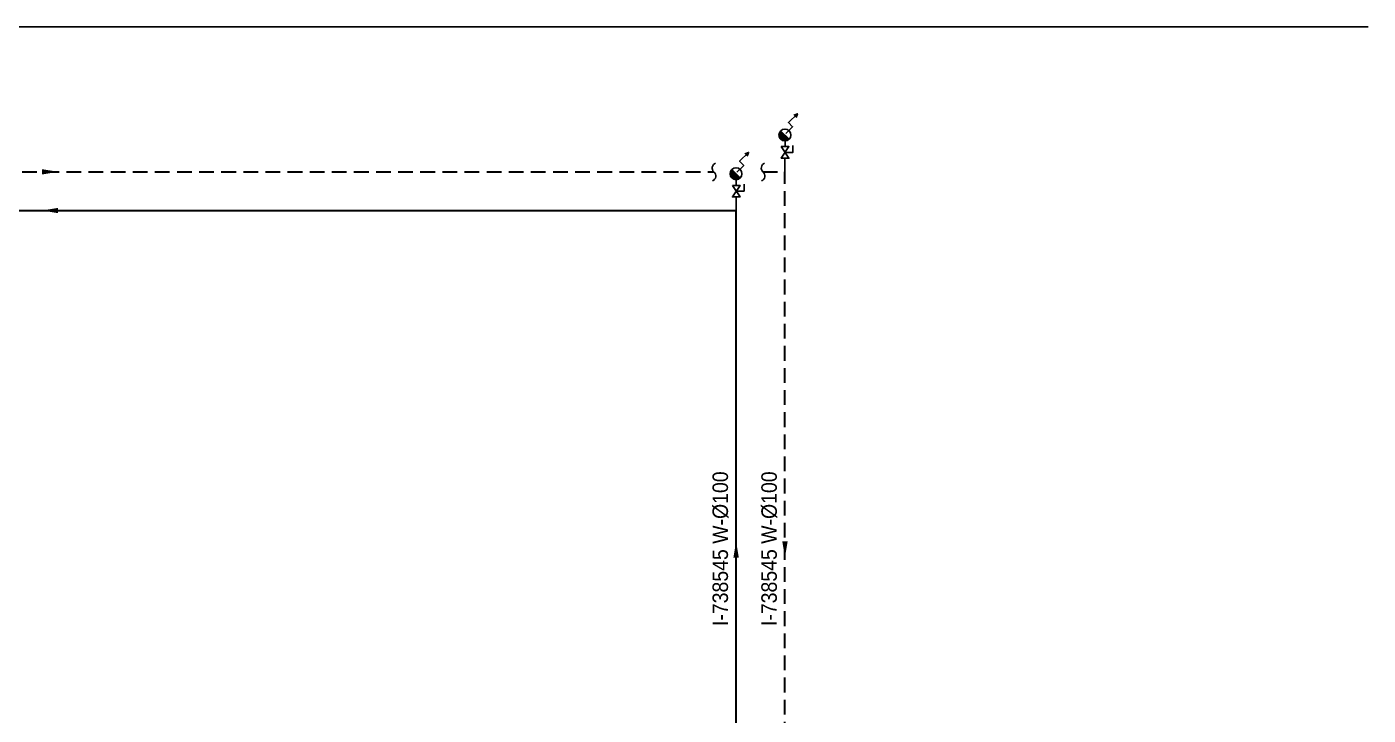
# Model space of a CAD drawing. Header units: centimetres. Extents: x 138114 to 163114, y -131897 to -111897.
# Drawn here: x 148388 to 150121, y -116791 to -115901 of the extents above; entities that cross this region are included whole.
import ezdxf

# ---------------------------------------------------------------- set-up
doc = ezdxf.new("R2010")
doc.units = ezdxf.units.CM
doc.header["$LTSCALE"] = 1.5
doc.linetypes.add('DASHED', pattern=[19.05, 12.7, -6.35])
doc.linetypes.add('DASHED2', pattern=[9.525, 6.35, -3.175])
doc.layers.add('T-ISITMA', color=1, linetype='Continuous', lineweight=30)
for name, color, linetype in [('T-ITEXT', 32, 'Continuous'), ('T-TEXT', 85, 'Continuous'), ('T-VANA', 135, 'Continuous')]:
    doc.layers.add(name, color=color, linetype=linetype)
doc.styles.add('ARIAL', font='arial.ttf', dxfattribs={"width": 0.85})

# ---------------------------------------------------------------- blocks, each defined once
blk = doc.blocks.new('A$C5C5A6AF1')
at = {"linetype": 'Continuous'}
blk.add_lwpolyline([(0, 6.5), (-8.7, 6.5), (-8.7, -1.4)], dxfattribs=at)
blk.add_lwpolyline([(4.3, 0), (-4.3, 13), (4.3, 13), (-4.3, 0)], close=True, dxfattribs=at)
blk = doc.blocks.new('P')
for points in [[(0, 16.9), (35.4, 52.3), (56.6, 31.1), (102.5, 77), (83.7, 70.2)], [(102.5, 77), (95.7, 58.2)]]:
    blk.add_lwpolyline(points)
blk = doc.blocks.new('A$C52EE5F1D')
h = blk.add_hatch()
h.set_pattern_fill('ANSI31', color=256, scale=5, angle=-90, style=0)
h.set_pattern_definition([(315, (-8947.321, 100.9137), (0.44194174, 0.44194174), [])])
h.paths.add_polyline_path([(-5.6, 52.9, 0.668179), (-0.1, 39.8, 0.198912), (5.3, 42)])
for p, q in [((-5.6, 52.9), (5.3, 42)), ((0.2, 39.8), (0.2, 32.5)), ((0, 0), (0, 17.5))]:
    blk.add_line(p, q)
blk.add_circle((-0.1, 47.5), 7.67)
for name, p, xscale, yscale, zscale, rotation in [('P', (-3.2, 49.4), -0.25, 0.25, 0.25, 270), ('A$C5C5A6AF1', (0.2, 32.5), 1.151997189153917, 1.151997189153917, 1.151997189153917, 180)]:
    blk.add_blockref(name, p, dxfattribs=dict(xscale=xscale, yscale=yscale, zscale=zscale, rotation=rotation))
blk = doc.blocks.new('Kesme')
blk.add_lwpolyline([(-21.5, -0.2, 0.576786), (-4.8, -2.7, -0.54493), (11.3, -5.9)], format="xyb")

msp = doc.modelspace()

# ---------------------------------------------------------------- linework, layer by layer
msp.add_line((144236.5, -115901.3, 0), (150120.9, -115901.3, 0))
at = {"layer": 'T-ISITMA', "linetype": 'DASHED'}
for p, q in [((147639, -116088.7), (149275.5, -116088.7)), ((149367.4, -117047.2), (149367.4, -116088.7))]:
    msp.add_line(p, q, dxfattribs=at)
at = {"layer": 'T-ISITMA', "linetype": 'DASHED2', "ltscale": 2}
msp.add_line((149338.9, -116088.7), (149367.4, -116088.7), dxfattribs=at)
at = {"layer": 'T-ISITMA'}
for p in [(147610.1, -116138.7), (149304.3, -117047.2)]:
    msp.add_line(p, (149304.3, -116138.7), dxfattribs=at)
at = {"layer": 'T-TEXT', "linetype": 'Continuous'}
for points in [[(148407.6, -116085.3, 0), (148407.6, -116092.2, 0), (148428.4, -116088.7, 0)], [(148428.4, -116135.3, 0), (148428.4, -116142.2, 0), (148407.6, -116138.7, 0)], [(149300.8, -116587.2, 0), (149307.8, -116587.2, 0), (149304.3, -116566.4, 0)], [(149364, -116566.4, 0), (149370.9, -116566.4, 0), (149367.4, -116587.2, 0)]]:
    msp.add_solid(points, dxfattribs=at)

# ---------------------------------------------------------------- block references
at = {"layer": 'T-TEXT', "xscale": 0.7, "yscale": 0.7, "zscale": 0.7, "rotation": 90.00000000000001}
for p in [(149273.6, -116085.4, 417070994.2), (149337, -116085.4, 1622997168.2)]:
    msp.add_blockref('Kesme', p, dxfattribs=at)
at = {"layer": 'T-VANA', "xscale": 0.9999983333400452, "yscale": 0.9999983333400452, "zscale": 0.9999983333400452}
for p in [(149367.4, -116088.7, 0), (149304.3, -116138.7, 0)]:
    msp.add_blockref('A$C52EE5F1D', p, dxfattribs=at)

# ---------------------------------------------------------------- texts
at = {"layer": 'T-ITEXT', "style": 'ARIAL', "width": 0.9}
for p in [(149293.8, -116675.7, 4709218430.6), (149356.9, -116675.7, 4709218430.6)]:
    msp.add_text('I-738545 W-%%C100', height=20, rotation=90, dxfattribs=at).set_placement(p)

doc.saveas('drawing.dxf')
